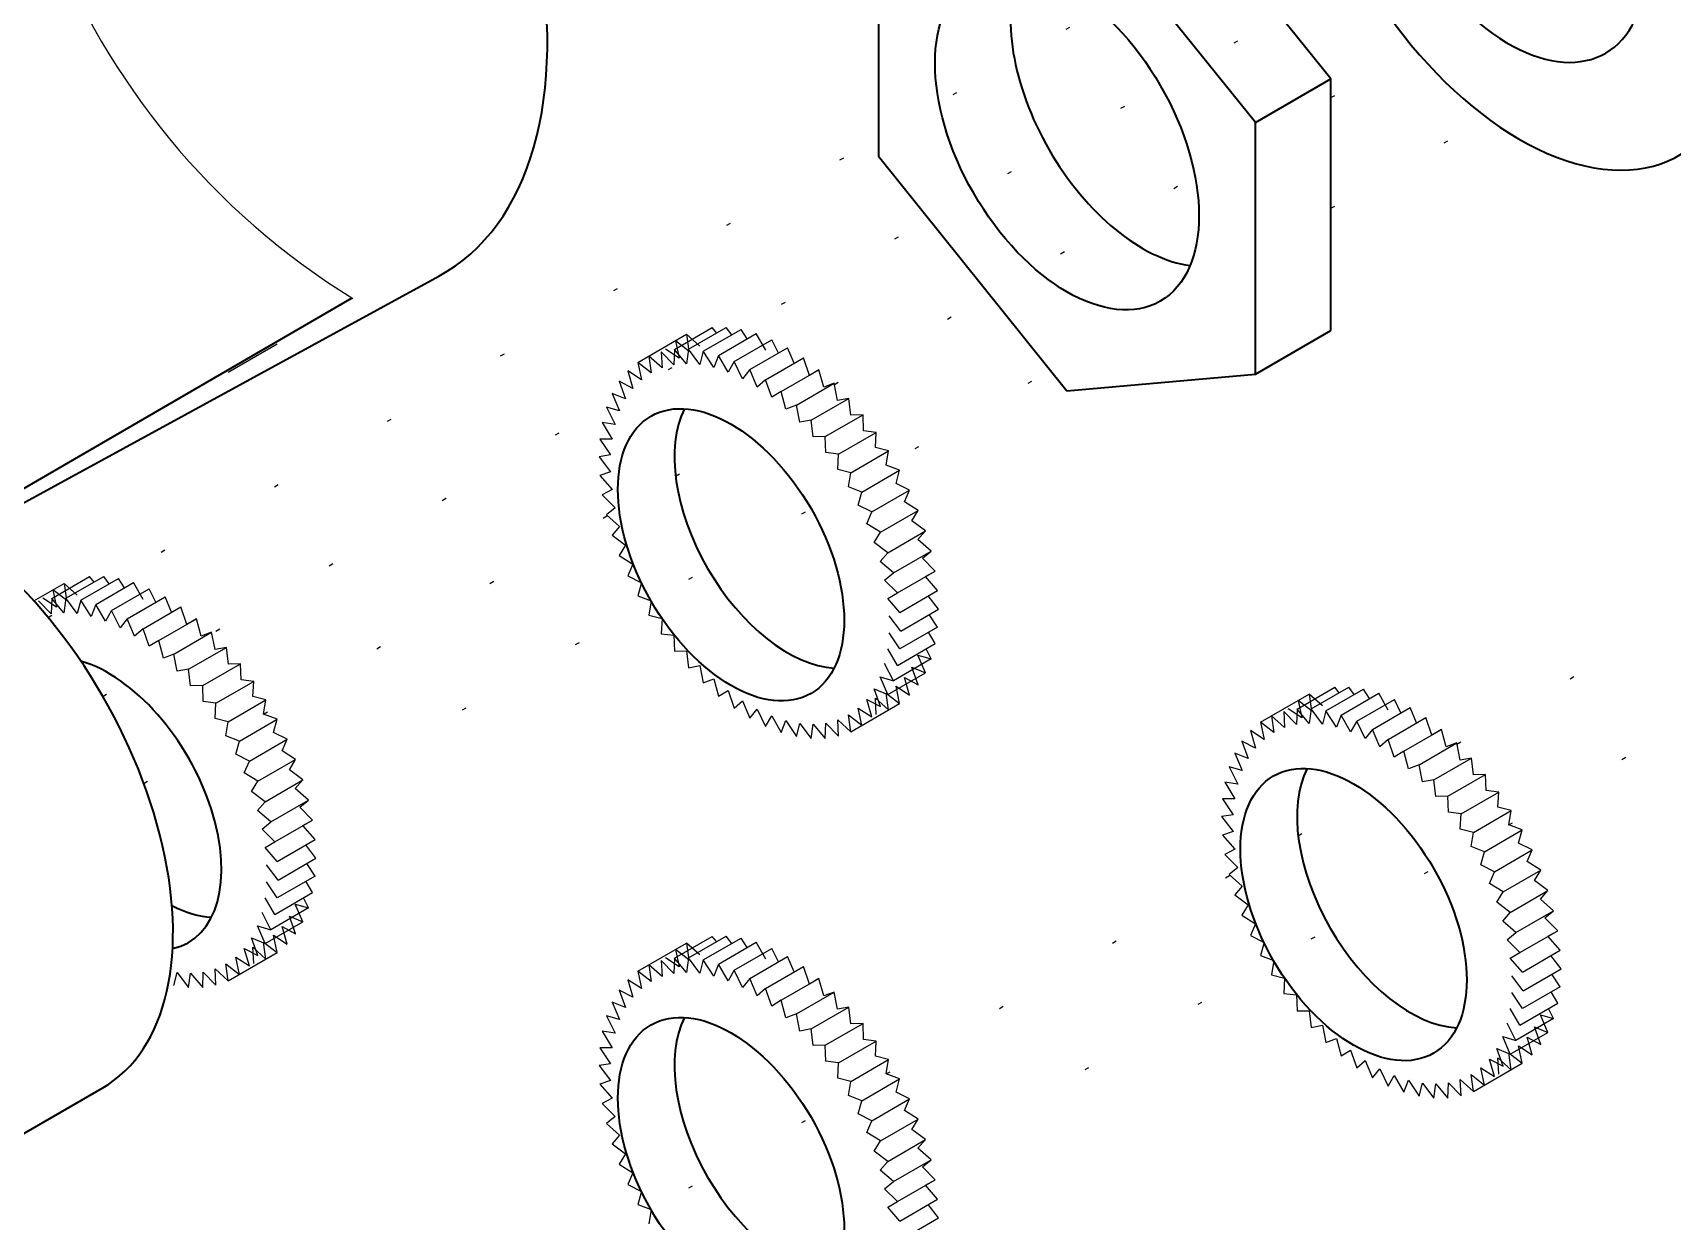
# Model space of a CAD drawing. Header units: millimetres. Extents: x 0 to 594, y 0 to 420.
# Drawn here: x 115.46 to 153.11, y 62.84 to 90.12 of the extents above; entities that cross this region are included whole.
import ezdxf

# ---------------------------------------------------------------- set-up
doc = ezdxf.new("R2010")
doc.units = ezdxf.units.MM
doc.linetypes.add('ACAD_ISO07W100', pattern=[3, 0.1, -2.9])
for name, color, linetype, lineweight, true_color in [('assembly lines', 14, 'ACAD_ISO07W100', 25, 0x800000), ('details', 7, 'Continuous', 25, 0x000000), ('outlines', 7, 'Continuous', 35, 0x000000)]:
    doc.layers.add(name, color=color, linetype=linetype, lineweight=lineweight, true_color=true_color)

msp = doc.modelspace()

# ---------------------------------------------------------------- linework, layer by layer
at = {"layer": 'assembly lines'}
for p, q in [((117.067, 74.887), (165.551, 102.88)), ((115.809, 76.701), (152.353, 97.799)), ((145.273, 88.632), (147.197, 89.743)), ((117.067, 74.887), (142.38, 89.502)), ((145.273, 86.092), (148.86, 88.163)), ((133.868, 82.048), (142.15, 86.829)), ((125.327, 74.576), (138.83, 82.372)), ((130.222, 79.942), (131.866, 80.891)), ((120.76, 74.48), (128.923, 79.192)), ((148.167, 73.792), (157.429, 79.14)), ((149.357, 71.939), (157.519, 76.652)), ((118.008, 72.891), (119.033, 73.482)), ((144.52, 71.687), (146.164, 72.636)), ((139.625, 66.321), (147.63, 70.942)), ((135.059, 66.224), (142.95, 70.78)), ((125.327, 60.605), (133.331, 65.227))]:
    msp.add_line(p, q, dxfattribs=at)
at = {"layer": 'details'}
for p, q in [((130.195, 82.851), (131.061, 83.351)), ((130.518, 82.854), (131.384, 83.354)), ((130.856, 82.809), (131.723, 83.309)), ((131.165, 83.228), (131.061, 83.351)), ((131.207, 82.715), (132.073, 83.215)), ((131.509, 83.186), (131.384, 83.354)), ((131.863, 83.094), (131.723, 83.309)), ((132.292, 82.831), (132.073, 83.215)), ((119.946, 82.331), (121.069, 82.979)), ((129.353, 82.549), (130.475, 83.198)), ((130.303, 82.653), (129.99, 82.856)), ((130.195, 82.851), (130.182, 82.497)), ((130.472, 82.523), (130.195, 82.851)), ((130.219, 83.049), (130.303, 82.653)), ((130.527, 82.811), (130.219, 83.049)), ((130.518, 82.854), (130.472, 82.523)), ((130.475, 83.198), (130.527, 82.811)), ((130.776, 82.926), (130.475, 83.198)), ((130.779, 82.504), (130.518, 82.854)), ((131.565, 82.574), (132.431, 83.074)), ((131.927, 82.387), (132.793, 82.887)), ((132.583, 82.765), (132.431, 83.074)), ((132.941, 82.532), (132.793, 82.887)), ((129.353, 82.549), (129.437, 82.153)), ((129.661, 82.311), (129.353, 82.549)), ((129.609, 82.697), (129.661, 82.311)), ((129.91, 82.426), (129.609, 82.697)), ((129.891, 82.798), (129.91, 82.426)), ((130.182, 82.497), (129.891, 82.798)), ((130.856, 82.809), (130.779, 82.504)), ((131.098, 82.439), (130.856, 82.809)), ((131.207, 82.715), (131.098, 82.439)), ((131.426, 82.33), (131.207, 82.715)), ((131.565, 82.574), (131.426, 82.33)), ((131.759, 82.178), (131.565, 82.574)), ((132.289, 82.156), (133.155, 82.656)), ((133.294, 82.252), (133.155, 82.656)), ((128.927, 82.119), (129.072, 81.715)), ((129.24, 81.953), (128.927, 82.119)), ((129.124, 82.356), (129.24, 81.953)), ((129.437, 82.153), (129.124, 82.356)), ((131.927, 82.387), (131.759, 82.178)), ((132.095, 81.985), (131.927, 82.387)), ((132.289, 82.156), (132.095, 81.985)), ((132.428, 81.752), (132.289, 82.156)), ((132.647, 81.883), (133.513, 82.383)), ((133.513, 82.383), (133.294, 82.252)), ((133.622, 81.982), (133.513, 82.383)), ((128.762, 81.841), (128.935, 81.44)), ((129.072, 81.715), (128.762, 81.841)), ((132.647, 81.883), (132.428, 81.752)), ((132.756, 81.482), (132.647, 81.883)), ((132.997, 81.573), (133.864, 82.073)), ((133.336, 81.227), (134.202, 81.727)), ((133.864, 82.073), (133.622, 81.982)), ((133.941, 81.678), (133.864, 82.073)), ((134.202, 81.727), (133.941, 81.678)), ((134.248, 81.343), (134.202, 81.727)), ((128.632, 81.525), (128.832, 81.131)), ((128.935, 81.44), (128.632, 81.525)), ((132.997, 81.573), (132.756, 81.482)), ((133.075, 81.178), (132.997, 81.573)), ((133.659, 80.851), (134.525, 81.351)), ((134.525, 81.351), (134.248, 81.343)), ((134.538, 80.982), (134.525, 81.351)), ((128.538, 81.175), (128.762, 80.793)), ((128.832, 81.131), (128.538, 81.175)), ((133.336, 81.227), (133.075, 81.178)), ((133.382, 80.843), (133.336, 81.227)), ((134.829, 80.947), (134.538, 80.982)), ((128.482, 80.794), (128.727, 80.428)), ((128.762, 80.793), (128.482, 80.794)), ((133.659, 80.851), (133.382, 80.843)), ((133.672, 80.482), (133.659, 80.851)), ((133.963, 80.447), (134.829, 80.947)), ((134.81, 80.598), (134.829, 80.947)), ((135.111, 80.521), (134.81, 80.598)), ((128.727, 80.428), (128.463, 80.387)), ((128.463, 80.387), (128.727, 80.04)), ((133.963, 80.447), (133.672, 80.482)), ((133.944, 80.098), (133.963, 80.447)), ((134.245, 80.021), (135.111, 80.521)), ((135.059, 80.195), (135.111, 80.521)), ((128.727, 80.04), (128.482, 79.958)), ((128.482, 79.958), (128.762, 79.635)), ((134.245, 80.021), (133.944, 80.098)), ((134.193, 79.695), (134.245, 80.021)), ((134.501, 79.577), (135.367, 80.077)), ((135.367, 80.077), (135.059, 80.195)), ((135.283, 79.777), (135.367, 80.077)), ((128.762, 79.635), (128.538, 79.511)), ((128.538, 79.511), (128.832, 79.216)), ((134.501, 79.577), (134.193, 79.695)), ((134.417, 79.277), (134.501, 79.577)), ((134.73, 79.12), (135.596, 79.62)), ((135.596, 79.62), (135.283, 79.777)), ((135.48, 79.35), (135.596, 79.62)), ((128.832, 79.216), (128.632, 79.053)), ((134.73, 79.12), (134.417, 79.277)), ((134.614, 78.85), (134.73, 79.12)), ((134.927, 78.654), (135.793, 79.155)), ((135.793, 79.155), (135.48, 79.35)), ((135.648, 78.918), (135.793, 79.155)), ((128.632, 79.053), (128.935, 78.788)), ((128.935, 78.788), (128.762, 78.587)), ((134.927, 78.654), (134.614, 78.85)), ((135.958, 78.686), (135.648, 78.918)), ((128.762, 78.587), (129.072, 78.355)), ((129.072, 78.355), (128.927, 78.119)), ((134.782, 78.418), (134.927, 78.654)), ((135.092, 78.186), (134.782, 78.418)), ((135.092, 78.186), (135.958, 78.686)), ((135.785, 78.485), (135.958, 78.686)), ((136.088, 78.22), (135.785, 78.485)), ((128.927, 78.119), (129.24, 77.923)), ((134.919, 77.985), (135.092, 78.186)), ((135.222, 77.72), (134.919, 77.985)), ((135.222, 77.72), (136.088, 78.22)), ((135.888, 78.057), (136.088, 78.22)), ((136.182, 77.762), (135.888, 78.057)), ((115.896, 77.136), (116.762, 77.636)), ((116.219, 77.139), (117.086, 77.639)), ((116.558, 77.094), (117.424, 77.594)), ((116.867, 77.513), (116.762, 77.636)), ((117.211, 77.471), (117.086, 77.639)), ((117.564, 77.379), (117.424, 77.594)), ((129.24, 77.923), (129.124, 77.653)), ((129.124, 77.653), (129.437, 77.496)), ((135.022, 77.557), (135.222, 77.72)), ((135.315, 77.262), (136.182, 77.762)), ((135.958, 77.638), (136.182, 77.762)), ((136.238, 77.316), (135.958, 77.638)), ((115.48, 77.08), (116.177, 77.482)), ((115.92, 77.334), (116.004, 76.938)), ((116.229, 77.096), (115.92, 77.334)), ((116.177, 77.482), (116.229, 77.096)), ((116.478, 77.211), (116.177, 77.482)), ((116.908, 77), (117.774, 77.5)), ((117.266, 76.859), (118.132, 77.359)), ((117.993, 77.115), (117.774, 77.5)), ((118.284, 77.05), (118.132, 77.359)), ((129.437, 77.496), (129.353, 77.196)), ((129.353, 77.196), (129.661, 77.078)), ((135.315, 77.262), (135.022, 77.557)), ((135.092, 77.138), (135.315, 77.262)), ((135.372, 76.816), (136.238, 77.316)), ((136.257, 76.886), (136.024, 77.192)), ((115.883, 76.782), (115.592, 77.083)), ((116.004, 76.938), (115.692, 77.141)), ((115.896, 77.136), (115.883, 76.782)), ((116.174, 76.808), (115.896, 77.136)), ((116.219, 77.139), (116.174, 76.808)), ((116.48, 76.789), (116.219, 77.139)), ((116.558, 77.094), (116.48, 76.789)), ((116.799, 76.724), (116.558, 77.094)), ((116.908, 77), (116.799, 76.724)), ((117.127, 76.615), (116.908, 77)), ((117.266, 76.859), (117.127, 76.615)), ((117.461, 76.463), (117.266, 76.859)), ((117.628, 76.671), (118.495, 77.171)), ((117.991, 76.441), (118.857, 76.941)), ((118.643, 76.817), (118.495, 77.171)), ((118.996, 76.537), (118.857, 76.941)), ((129.661, 77.078), (129.609, 76.752)), ((135.372, 76.816), (135.092, 77.138)), ((135.391, 76.386), (136.257, 76.886)), ((117.628, 76.671), (117.461, 76.463)), ((117.796, 76.27), (117.628, 76.671)), ((117.991, 76.441), (117.796, 76.27)), ((118.13, 76.037), (117.991, 76.441)), ((118.349, 76.168), (119.215, 76.668)), ((119.215, 76.668), (118.996, 76.537)), ((119.324, 76.267), (119.215, 76.668)), ((129.609, 76.752), (129.91, 76.675)), ((129.91, 76.675), (129.891, 76.326)), ((135.391, 76.386), (135.127, 76.733)), ((136.238, 76.479), (135.372, 75.979)), ((136.238, 76.479), (136.047, 76.765)), ((118.349, 76.168), (118.13, 76.037)), ((118.458, 75.767), (118.349, 76.168)), ((118.699, 75.858), (119.565, 76.358)), ((119.565, 76.358), (119.324, 76.267)), ((119.643, 75.963), (119.565, 76.358)), ((129.891, 76.326), (130.182, 76.291)), ((130.182, 76.291), (130.195, 75.922)), ((135.372, 75.979), (135.127, 76.345)), ((135.315, 75.599), (136.182, 76.099)), ((136.182, 76.099), (136.029, 76.359)), ((118.699, 75.858), (118.458, 75.767)), ((118.777, 75.463), (118.699, 75.858)), ((119.037, 75.512), (119.904, 76.012)), ((119.904, 76.012), (119.643, 75.963)), ((119.949, 75.628), (119.904, 76.012)), ((130.195, 75.922), (130.472, 75.93)), ((130.472, 75.93), (130.518, 75.546)), ((135.315, 75.599), (135.092, 75.98)), ((136.088, 75.748), (135.222, 75.248)), ((135.958, 75.432), (135.785, 75.833)), ((135.785, 75.833), (136.088, 75.748)), ((136.088, 75.748), (135.972, 75.977)), ((119.037, 75.512), (118.777, 75.463)), ((119.083, 75.128), (119.037, 75.512)), ((119.361, 75.136), (120.227, 75.636)), ((120.227, 75.636), (119.949, 75.628)), ((120.24, 75.267), (120.227, 75.636)), ((130.518, 75.546), (130.779, 75.595)), ((130.779, 75.595), (130.856, 75.2)), ((135.092, 74.932), (134.919, 75.333)), ((134.919, 75.333), (135.222, 75.248)), ((135.222, 75.248), (135.022, 75.642)), ((135.092, 74.932), (135.958, 75.432)), ((135.596, 74.917), (135.48, 75.32)), ((135.48, 75.32), (135.793, 75.154)), ((135.793, 75.154), (135.648, 75.558)), ((135.648, 75.558), (135.958, 75.432)), ((119.361, 75.136), (119.083, 75.128)), ((119.374, 74.767), (119.361, 75.136)), ((119.665, 74.732), (120.531, 75.232)), ((120.531, 75.232), (120.24, 75.267)), ((120.511, 74.883), (120.531, 75.232)), ((130.856, 75.2), (131.098, 75.291)), ((131.098, 75.291), (131.207, 74.89)), ((131.207, 74.89), (131.426, 75.021)), ((131.426, 75.021), (131.565, 74.617)), ((134.927, 74.654), (134.782, 75.058)), ((134.782, 75.058), (135.092, 74.932)), ((135.111, 74.576), (135.059, 74.962)), ((135.059, 74.962), (135.367, 74.724)), ((135.367, 74.724), (135.283, 75.12)), ((135.283, 75.12), (135.596, 74.917)), ((143.651, 74.294), (144.773, 74.942)), ((144.493, 74.596), (145.359, 75.096)), ((144.773, 74.942), (144.826, 74.556)), ((145.075, 74.671), (144.773, 74.942)), ((144.816, 74.599), (145.682, 75.099)), ((145.155, 74.554), (146.021, 75.054)), ((145.463, 74.973), (145.359, 75.096)), ((145.505, 74.46), (146.371, 74.96)), ((145.808, 74.931), (145.682, 75.099)), ((146.161, 74.839), (146.021, 75.054)), ((146.59, 74.575), (146.371, 74.96)), ((119.665, 74.732), (119.374, 74.767)), ((119.645, 74.383), (119.665, 74.732)), ((119.946, 74.306), (120.813, 74.806)), ((120.813, 74.806), (120.511, 74.883)), ((120.76, 74.48), (120.813, 74.806)), ((131.565, 74.617), (131.759, 74.788)), ((131.759, 74.788), (131.927, 74.386)), ((131.927, 74.386), (132.095, 74.595)), ((132.095, 74.595), (132.289, 74.199)), ((134.245, 74.076), (135.367, 74.724)), ((134.501, 74.224), (134.417, 74.62)), ((134.417, 74.62), (134.73, 74.417)), ((134.73, 74.417), (134.614, 74.82)), ((134.614, 74.82), (134.927, 74.654)), ((134.829, 74.475), (134.81, 74.847)), ((134.81, 74.847), (135.111, 74.576)), ((144.601, 74.398), (144.289, 74.601)), ((144.493, 74.596), (144.48, 74.242)), ((144.771, 74.268), (144.493, 74.596)), ((144.517, 74.794), (144.601, 74.398)), ((144.826, 74.556), (144.517, 74.794)), ((144.816, 74.599), (144.771, 74.268)), ((145.077, 74.249), (144.816, 74.599)), ((145.155, 74.554), (145.077, 74.249)), ((145.396, 74.184), (145.155, 74.554)), ((145.863, 74.319), (146.729, 74.819)), ((146.225, 74.131), (147.091, 74.631)), ((146.881, 74.51), (146.729, 74.819)), ((147.239, 74.277), (147.091, 74.631)), ((119.946, 74.306), (119.645, 74.383)), ((119.894, 73.98), (119.946, 74.306)), ((120.203, 73.862), (121.069, 74.362)), ((121.069, 74.362), (120.76, 74.48)), ((120.985, 74.062), (121.069, 74.362)), ((132.289, 74.199), (132.428, 74.443)), ((132.428, 74.443), (132.647, 74.058)), ((132.647, 74.058), (132.756, 74.334)), ((132.756, 74.334), (132.997, 73.964)), ((132.997, 73.964), (133.075, 74.269)), ((133.075, 74.269), (133.336, 73.919)), ((133.336, 73.919), (133.382, 74.25)), ((133.382, 74.25), (133.659, 73.922)), ((133.659, 73.922), (133.672, 74.276)), ((133.672, 74.276), (133.963, 73.975)), ((133.963, 73.975), (133.944, 74.347)), ((133.944, 74.347), (134.245, 74.076)), ((134.245, 74.076), (134.193, 74.462)), ((134.193, 74.462), (134.501, 74.224)), ((143.651, 74.294), (143.735, 73.898)), ((143.96, 74.056), (143.651, 74.294)), ((143.907, 74.442), (143.96, 74.056)), ((144.209, 74.171), (143.907, 74.442)), ((144.189, 74.543), (144.209, 74.171)), ((144.48, 74.242), (144.189, 74.543)), ((145.505, 74.46), (145.396, 74.184)), ((145.724, 74.075), (145.505, 74.46)), ((145.863, 74.319), (145.724, 74.075)), ((146.058, 73.923), (145.863, 74.319)), ((146.588, 73.9), (147.454, 74.4)), ((147.593, 73.996), (147.454, 74.4)), ((120.203, 73.862), (119.894, 73.98)), ((120.119, 73.562), (120.203, 73.862)), ((120.431, 73.404), (121.297, 73.905)), ((121.297, 73.905), (120.985, 74.062)), ((121.182, 73.635), (121.297, 73.905)), ((143.225, 73.863), (143.37, 73.46)), ((143.538, 73.698), (143.225, 73.863)), ((143.423, 74.101), (143.538, 73.698)), ((143.735, 73.898), (143.423, 74.101)), ((146.225, 74.131), (146.058, 73.923)), ((146.393, 73.73), (146.225, 74.131)), ((146.588, 73.9), (146.393, 73.73)), ((146.727, 73.496), (146.588, 73.9)), ((146.946, 73.628), (147.812, 74.128)), ((147.296, 73.318), (148.162, 73.818)), ((147.812, 74.128), (147.593, 73.996)), ((147.921, 73.727), (147.812, 74.128)), ((148.162, 73.818), (147.921, 73.727)), ((148.24, 73.423), (148.162, 73.818)), ((120.431, 73.404), (120.119, 73.562)), ((120.629, 72.939), (121.495, 73.439)), ((121.495, 73.439), (121.182, 73.635)), ((121.35, 73.203), (121.495, 73.439)), ((143.061, 73.585), (143.234, 73.184)), ((143.37, 73.46), (143.061, 73.585)), ((146.946, 73.628), (146.727, 73.496)), ((147.055, 73.226), (146.946, 73.628)), ((147.634, 72.972), (148.501, 73.472)), ((148.501, 73.472), (148.24, 73.423)), ((148.546, 73.088), (148.501, 73.472)), ((120.316, 73.135), (120.431, 73.404)), ((120.629, 72.939), (120.316, 73.135)), ((121.659, 72.971), (121.35, 73.203)), ((142.931, 73.27), (143.13, 72.876)), ((143.234, 73.184), (142.931, 73.27)), ((147.296, 73.318), (147.055, 73.226)), ((147.374, 72.923), (147.296, 73.318)), ((147.958, 72.595), (148.824, 73.095)), ((148.824, 73.095), (148.546, 73.088)), ((148.837, 72.727), (148.824, 73.095)), ((120.484, 72.703), (120.629, 72.939)), ((120.793, 72.471), (120.484, 72.703)), ((120.793, 72.471), (121.659, 72.971)), ((121.486, 72.77), (121.659, 72.971)), ((121.789, 72.505), (121.486, 72.77)), ((142.837, 72.919), (143.061, 72.537)), ((143.13, 72.876), (142.837, 72.919)), ((147.634, 72.972), (147.374, 72.923)), ((147.68, 72.588), (147.634, 72.972)), ((148.262, 72.192), (149.128, 72.692)), ((149.128, 72.692), (148.837, 72.727)), ((149.108, 72.343), (149.128, 72.692)), ((120.62, 72.27), (120.793, 72.471)), ((120.923, 72.005), (121.789, 72.505)), ((121.59, 72.342), (121.789, 72.505)), ((121.883, 72.047), (121.59, 72.342)), ((142.78, 72.539), (143.025, 72.172)), ((143.061, 72.537), (142.78, 72.539)), ((147.958, 72.595), (147.68, 72.588)), ((147.971, 72.227), (147.958, 72.595)), ((149.409, 72.266), (149.108, 72.343)), ((120.923, 72.005), (120.62, 72.27)), ((120.724, 71.842), (120.923, 72.005)), ((121.017, 71.547), (121.883, 72.047)), ((121.659, 71.923), (121.883, 72.047)), ((121.94, 71.6), (121.659, 71.923)), ((143.025, 72.172), (142.761, 72.131)), ((142.761, 72.131), (143.025, 71.785)), ((148.262, 72.192), (147.971, 72.227)), ((148.242, 71.843), (148.262, 72.192)), ((148.543, 71.766), (149.409, 72.266)), ((149.357, 71.939), (149.409, 72.266)), ((149.666, 71.822), (149.357, 71.939)), ((121.017, 71.547), (120.724, 71.842)), ((120.793, 71.423), (121.017, 71.547)), ((121.074, 71.1), (121.94, 71.6)), ((143.025, 71.785), (142.78, 71.702)), ((142.78, 71.702), (143.061, 71.38)), ((148.543, 71.766), (148.242, 71.843)), ((148.491, 71.439), (148.543, 71.766)), ((148.8, 71.322), (149.666, 71.822)), ((149.582, 71.522), (149.666, 71.822)), ((121.074, 71.1), (120.793, 71.423)), ((121.093, 70.671), (121.959, 71.171)), ((121.959, 71.171), (121.726, 71.477)), ((143.061, 71.38), (142.837, 71.256)), ((142.837, 71.256), (143.13, 70.961)), ((148.8, 71.322), (148.491, 71.439)), ((148.716, 71.022), (148.8, 71.322)), ((149.028, 70.864), (149.894, 71.364)), ((149.894, 71.364), (149.582, 71.522)), ((149.779, 71.095), (149.894, 71.364)), ((121.093, 70.671), (120.828, 71.018)), ((121.94, 70.764), (121.748, 71.05)), ((143.13, 70.961), (142.931, 70.797)), ((142.931, 70.797), (143.234, 70.532)), ((149.028, 70.864), (148.716, 71.022)), ((148.913, 70.595), (149.028, 70.864)), ((149.226, 70.399), (150.092, 70.899)), ((150.092, 70.899), (149.779, 71.095)), ((149.947, 70.663), (150.092, 70.899)), ((121.074, 70.264), (120.828, 70.63)), ((121.94, 70.764), (121.074, 70.264)), ((121.883, 70.383), (121.731, 70.643)), ((143.234, 70.532), (143.061, 70.331)), ((149.226, 70.399), (148.913, 70.595)), ((149.39, 69.931), (150.256, 70.431)), ((150.256, 70.431), (149.947, 70.663)), ((150.083, 70.23), (150.256, 70.431)), ((121.017, 69.883), (120.793, 70.265)), ((121.017, 69.883), (121.883, 70.383)), ((121.659, 69.717), (121.486, 70.118)), ((121.486, 70.118), (121.789, 70.033)), ((121.789, 70.033), (121.673, 70.262)), ((143.061, 70.331), (143.37, 70.1)), ((143.37, 70.1), (143.225, 69.863)), ((149.081, 70.163), (149.226, 70.399)), ((149.39, 69.931), (149.081, 70.163)), ((150.386, 69.965), (150.083, 70.23)), ((120.923, 69.533), (120.724, 69.927)), ((120.793, 69.217), (121.659, 69.717)), ((121.789, 70.033), (120.923, 69.533)), ((121.495, 69.439), (121.35, 69.843)), ((121.35, 69.843), (121.659, 69.717)), ((143.225, 69.863), (143.538, 69.668)), ((143.538, 69.668), (143.423, 69.398)), ((149.217, 69.73), (149.39, 69.931)), ((149.52, 69.465), (149.217, 69.73)), ((149.52, 69.465), (150.386, 69.965)), ((150.187, 69.802), (150.386, 69.965)), ((150.48, 69.507), (150.187, 69.802)), ((120.629, 68.939), (120.484, 69.343)), ((120.484, 69.343), (120.793, 69.217)), ((120.793, 69.217), (120.62, 69.618)), ((120.62, 69.618), (120.923, 69.533)), ((121.069, 69.008), (120.985, 69.405)), ((120.985, 69.405), (121.297, 69.202)), ((121.297, 69.202), (121.182, 69.605)), ((121.182, 69.605), (121.495, 69.439)), ((130.195, 68.88), (131.061, 69.38)), ((130.518, 68.884), (131.384, 69.384)), ((130.856, 68.839), (131.723, 69.339)), ((131.165, 69.257), (131.061, 69.38)), ((131.509, 69.215), (131.384, 69.384)), ((131.863, 69.123), (131.723, 69.339)), ((143.423, 69.398), (143.735, 69.241)), ((149.321, 69.302), (149.52, 69.465)), ((149.614, 69.007), (149.321, 69.302)), ((149.614, 69.007), (150.48, 69.507)), ((150.256, 69.383), (150.48, 69.507)), ((150.537, 69.06), (150.256, 69.383)), ((119.946, 68.36), (121.069, 69.008)), ((120.203, 68.508), (120.119, 68.905)), ((120.119, 68.905), (120.431, 68.702)), ((120.431, 68.702), (120.316, 69.105)), ((120.316, 69.105), (120.629, 68.939)), ((120.531, 68.76), (120.511, 69.132)), ((120.511, 69.132), (120.813, 68.86)), ((120.813, 68.86), (120.76, 69.247)), ((120.76, 69.247), (121.069, 69.008)), ((129.353, 68.579), (130.475, 69.227)), ((130.219, 69.079), (130.303, 68.682)), ((130.527, 68.841), (130.219, 69.079)), ((130.475, 69.227), (130.527, 68.841)), ((130.776, 68.956), (130.475, 69.227)), ((131.207, 68.745), (132.073, 69.245)), ((131.565, 68.603), (132.431, 69.103)), ((131.927, 68.416), (132.793, 68.916)), ((132.292, 68.86), (132.073, 69.245)), ((132.583, 68.795), (132.431, 69.103)), ((132.941, 68.562), (132.793, 68.916)), ((143.735, 69.241), (143.651, 68.941)), ((143.651, 68.941), (143.96, 68.823)), ((149.39, 68.883), (149.614, 69.007)), ((149.671, 68.56), (150.537, 69.06)), ((150.556, 68.631), (150.323, 68.937)), ((118.699, 68.249), (118.777, 68.554)), ((118.777, 68.554), (119.037, 68.204)), ((119.037, 68.204), (119.083, 68.535)), ((119.083, 68.535), (119.361, 68.207)), ((119.361, 68.207), (119.374, 68.561)), ((119.374, 68.561), (119.665, 68.26)), ((119.665, 68.26), (119.645, 68.632)), ((119.645, 68.632), (119.946, 68.36)), ((119.946, 68.36), (119.894, 68.747)), ((119.894, 68.747), (120.203, 68.508)), ((129.353, 68.579), (129.437, 68.182)), ((129.661, 68.341), (129.353, 68.579)), ((129.609, 68.727), (129.661, 68.341)), ((129.91, 68.456), (129.609, 68.727)), ((129.891, 68.828), (129.91, 68.456)), ((130.182, 68.527), (129.891, 68.828)), ((130.303, 68.682), (129.99, 68.885)), ((130.195, 68.88), (130.182, 68.527)), ((130.472, 68.553), (130.195, 68.88)), ((130.518, 68.884), (130.472, 68.553)), ((130.779, 68.533), (130.518, 68.884)), ((130.856, 68.839), (130.779, 68.533)), ((131.098, 68.469), (130.856, 68.839)), ((131.207, 68.745), (131.098, 68.469)), ((131.426, 68.36), (131.207, 68.745)), ((131.565, 68.603), (131.426, 68.36)), ((131.759, 68.208), (131.565, 68.603)), ((132.289, 68.185), (133.155, 68.685)), ((133.294, 68.281), (133.155, 68.685)), ((143.96, 68.823), (143.907, 68.497)), ((149.671, 68.56), (149.39, 68.883)), ((149.69, 68.131), (150.556, 68.631)), ((129.124, 68.385), (129.24, 67.983)), ((129.437, 68.182), (129.124, 68.385)), ((131.927, 68.416), (131.759, 68.208)), ((132.095, 68.014), (131.927, 68.416)), ((132.289, 68.185), (132.095, 68.014)), ((132.428, 67.781), (132.289, 68.185)), ((132.647, 67.913), (133.513, 68.413)), ((133.513, 68.413), (133.294, 68.281)), ((133.622, 68.011), (133.513, 68.413)), ((143.907, 68.497), (144.209, 68.42)), ((144.209, 68.42), (144.189, 68.071)), ((149.69, 68.131), (149.425, 68.477)), ((150.537, 68.224), (149.671, 67.724)), ((150.537, 68.224), (150.345, 68.51)), ((128.762, 67.87), (128.935, 67.469)), ((129.072, 67.744), (128.762, 67.87)), ((128.927, 68.148), (129.072, 67.744)), ((129.24, 67.983), (128.927, 68.148)), ((132.647, 67.913), (132.428, 67.781)), ((132.756, 67.511), (132.647, 67.913)), ((132.997, 67.602), (133.864, 68.102)), ((133.864, 68.102), (133.622, 68.011)), ((133.941, 67.707), (133.864, 68.102)), ((144.189, 68.071), (144.48, 68.036)), ((144.48, 68.036), (144.493, 67.667)), ((149.671, 67.724), (149.425, 68.09)), ((149.614, 67.343), (150.48, 67.843)), ((150.48, 67.843), (150.328, 68.103)), ((128.632, 67.554), (128.832, 67.161)), ((128.935, 67.469), (128.632, 67.554)), ((132.997, 67.602), (132.756, 67.511)), ((133.075, 67.207), (132.997, 67.602)), ((133.336, 67.257), (134.202, 67.757)), ((134.202, 67.757), (133.941, 67.707)), ((134.248, 67.373), (134.202, 67.757)), ((144.493, 67.667), (144.771, 67.674)), ((144.771, 67.674), (144.816, 67.291)), ((149.614, 67.343), (149.39, 67.725)), ((150.386, 67.493), (149.52, 66.993)), ((150.256, 67.177), (150.083, 67.578)), ((150.083, 67.578), (150.386, 67.493)), ((150.386, 67.493), (150.27, 67.722)), ((128.538, 67.204), (128.762, 66.822)), ((128.832, 67.161), (128.538, 67.204)), ((133.336, 67.257), (133.075, 67.207)), ((133.382, 66.873), (133.336, 67.257)), ((133.659, 66.88), (134.525, 67.38)), ((134.525, 67.38), (134.248, 67.373)), ((134.538, 67.012), (134.525, 67.38)), ((144.816, 67.291), (145.077, 67.34)), ((145.077, 67.34), (145.155, 66.945)), ((145.155, 66.945), (145.396, 67.036)), ((145.396, 67.036), (145.505, 66.634)), ((149.39, 66.677), (149.217, 67.078)), ((149.217, 67.078), (149.52, 66.993)), ((149.52, 66.993), (149.321, 67.387)), ((149.39, 66.677), (150.256, 67.177)), ((149.894, 66.662), (149.779, 67.065)), ((149.779, 67.065), (150.092, 66.899)), ((150.092, 66.899), (149.947, 67.303)), ((149.947, 67.303), (150.256, 67.177)), ((128.482, 66.823), (128.727, 66.457)), ((128.762, 66.822), (128.482, 66.823)), ((133.659, 66.88), (133.382, 66.873)), ((133.672, 66.512), (133.659, 66.88)), ((133.963, 66.477), (134.829, 66.977)), ((134.829, 66.977), (134.538, 67.012)), ((134.81, 66.627), (134.829, 66.977)), ((145.505, 66.634), (145.724, 66.766)), ((145.724, 66.766), (145.863, 66.362)), ((149.226, 66.399), (149.081, 66.803)), ((149.081, 66.803), (149.39, 66.677)), ((149.409, 66.32), (149.357, 66.707)), ((149.357, 66.707), (149.666, 66.468)), ((149.666, 66.468), (149.582, 66.865)), ((149.582, 66.865), (149.894, 66.662)), ((128.727, 66.457), (128.463, 66.416)), ((128.463, 66.416), (128.727, 66.07)), ((133.963, 66.477), (133.672, 66.512)), ((133.944, 66.127), (133.963, 66.477)), ((134.245, 66.051), (135.111, 66.551)), ((135.111, 66.551), (134.81, 66.627)), ((135.059, 66.224), (135.111, 66.551)), ((145.863, 66.362), (146.058, 66.533)), ((146.058, 66.533), (146.225, 66.131)), ((146.225, 66.131), (146.393, 66.339)), ((146.393, 66.339), (146.588, 65.944)), ((148.543, 65.82), (149.666, 66.468)), ((148.8, 65.968), (148.716, 66.365)), ((148.716, 66.365), (149.028, 66.162)), ((149.028, 66.162), (148.913, 66.564)), ((148.913, 66.564), (149.226, 66.399)), ((149.128, 66.22), (149.108, 66.592)), ((149.108, 66.592), (149.409, 66.32)), ((128.727, 66.07), (128.482, 65.987)), ((128.482, 65.987), (128.762, 65.665)), ((134.245, 66.051), (133.944, 66.127)), ((134.193, 65.724), (134.245, 66.051)), ((134.501, 65.606), (135.367, 66.106)), ((135.367, 66.106), (135.059, 66.224)), ((135.283, 65.807), (135.367, 66.106)), ((146.588, 65.944), (146.727, 66.187)), ((146.727, 66.187), (146.946, 65.803)), ((146.946, 65.803), (147.055, 66.078)), ((147.055, 66.078), (147.296, 65.709)), ((147.296, 65.709), (147.374, 66.014)), ((147.374, 66.014), (147.634, 65.664)), ((147.634, 65.664), (147.68, 65.995)), ((147.68, 65.995), (147.958, 65.667)), ((147.958, 65.667), (147.971, 66.021)), ((147.971, 66.021), (148.262, 65.72)), ((148.262, 65.72), (148.242, 66.092)), ((148.242, 66.092), (148.543, 65.82)), ((148.543, 65.82), (148.491, 66.207)), ((148.491, 66.207), (148.8, 65.968)), ((128.762, 65.665), (128.538, 65.541)), ((128.538, 65.541), (128.832, 65.245)), ((134.501, 65.606), (134.193, 65.724)), ((134.417, 65.307), (134.501, 65.606)), ((134.73, 65.149), (135.596, 65.649)), ((135.596, 65.649), (135.283, 65.807)), ((135.48, 65.38), (135.596, 65.649)), ((128.832, 65.245), (128.632, 65.082)), ((134.73, 65.149), (134.417, 65.307)), ((134.614, 64.88), (134.73, 65.149)), ((134.927, 64.684), (135.793, 65.184)), ((135.793, 65.184), (135.48, 65.38)), ((135.648, 64.948), (135.793, 65.184)), ((128.632, 65.082), (128.935, 64.817)), ((128.935, 64.817), (128.762, 64.616)), ((134.927, 64.684), (134.614, 64.88)), ((135.958, 64.716), (135.648, 64.948)), ((128.762, 64.616), (129.072, 64.385)), ((134.782, 64.448), (134.927, 64.684)), ((135.092, 64.216), (134.782, 64.448)), ((135.092, 64.216), (135.958, 64.716)), ((135.785, 64.515), (135.958, 64.716)), ((136.088, 64.25), (135.785, 64.515)), ((129.072, 64.385), (128.927, 64.148)), ((128.927, 64.148), (129.24, 63.953)), ((134.919, 64.015), (135.092, 64.216)), ((135.222, 63.75), (134.919, 64.015)), ((135.222, 63.75), (136.088, 64.25)), ((135.888, 64.087), (136.088, 64.25)), ((136.182, 63.791), (135.888, 64.087)), ((129.24, 63.953), (129.124, 63.683)), ((129.124, 63.683), (129.437, 63.525)), ((135.022, 63.587), (135.222, 63.75)), ((135.315, 63.291), (136.182, 63.791)), ((135.958, 63.668), (136.182, 63.791)), ((136.238, 63.345), (135.958, 63.668)), ((129.437, 63.525), (129.353, 63.226)), ((135.315, 63.291), (135.022, 63.587)), ((135.092, 63.168), (135.315, 63.291)), ((135.372, 62.845), (136.238, 63.345)), ((129.353, 63.226), (129.661, 63.108)), ((129.661, 63.108), (129.609, 62.782)), ((135.372, 62.845), (135.092, 63.168)), ((135.391, 62.416), (136.257, 62.916)), ((136.257, 62.916), (136.024, 63.222))]:
    msp.add_line(p, q, dxfattribs=at)
msp.add_arc((131.769, 98.559), 17.078, 164.0477, 238.3644, dxfattribs=at)
at = {"layer": 'outlines'}
for p, q in [((145.273, 89.059), (140.942, 94.445)), ((143.541, 88.059), (139.21, 93.445)), ((134.88, 93.059), (134.88, 87.285)), ((143.541, 88.059), (145.273, 89.059)), ((145.273, 83.285), (145.273, 89.059)), ((143.541, 82.285), (143.541, 88.059)), ((134.88, 87.285), (139.21, 81.898)), ((111.505, 77.291), (124.784, 84.531)), ((112.419, 78.019), (122.789, 84.033)), ((143.541, 82.285), (145.273, 83.285)), ((139.21, 81.898), (143.541, 82.285)), ((113.51, 63.856), (117.066, 65.906))]:
    msp.add_line(p, q, dxfattribs=at)
for centre, major_axis, start_param, end_param in [((119.049, 94.654), (-5.818, 10.077), 3.127477, 6.269157), ((149.603, 93.672), (-3.674, 6.364), 0.013613, 4.03068), ((149.343, 93.522), (-2.235, 3.872), 0.665641, 3.720516), ((140.942, 88.672), (-2.143, 3.712), 0.415952, 2.725641), ((132.793, 78.887), (-1.837, 3.182), 0.361367, 2.780226), ((113.179, 72.642), (-3.889, 6.735), 3.141286, 5.377184), ((117.195, 72.421), (-1.837, 3.182), 2.959022, 5.744595), ((147.091, 70.631), (-1.837, 3.182), 0.361367, 2.780226), ((118.495, 73.171), (-1.837, 3.182), 2.417275, 2.780226), ((132.793, 64.916), (-1.837, 3.182), 0.361367, 2.780226)]:
    msp.add_ellipse(centre, major_axis=major_axis, ratio=0.57735, start_param=start_param, end_param=end_param, dxfattribs=at)
for centre, major_axis in [((139.21, 87.672), (-2.143, 3.712)), ((131.494, 78.137), (-1.837, 3.182)), ((145.792, 69.881), (-1.837, 3.182)), ((131.494, 64.166), (-1.837, 3.182))]:
    msp.add_ellipse(centre, major_axis=major_axis, ratio=0.57735, dxfattribs=at)

doc.saveas('drawing.dxf')
